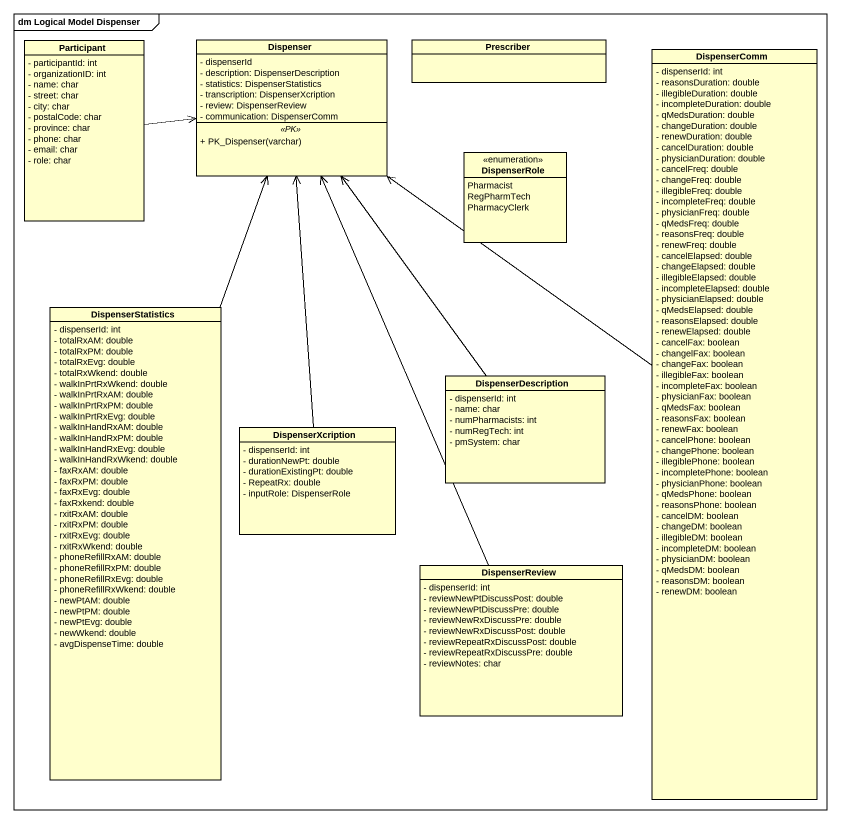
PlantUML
@startuml
mainframe dm Logical Model Dispenser
hide circle
hide empty members
skinparam classAttributeIconSize 0
class "Participant" as Participant_ {
  - participantId: int
  - organizationID: int
  - name: char
  - street: char
  - city: char
  - postalCode: char
  - province: char
  - phone: char
  - email: char
  - role: char
}
class Dispenser {
  - dispenserId
  - description: DispenserDescription
  - statistics: DispenserStatistics
  - transcription: DispenserXcription
  - review: DispenserReview
  - communication: DispenserComm
  .. <<PK>> ..
  + PK_Dispenser(varchar)
}
class Prescriber
class DispenserComm {
  - dispenserId: int
  - reasonsDuration: double
  - illegibleDuration: double
  - incompleteDuration: double
  - qMedsDuration: double
  - changeDuration: double
  - renewDuration: double
  - cancelDuration: double
  - physicianDuration: double
  - cancelFreq: double
  - changeFreq: double
  - illegibleFreq: double
  - incompleteFreq: double
  - physicianFreq: double
  - qMedsFreq: double
  - reasonsFreq: double
  - renewFreq: double
  - cancelElapsed: double
  - changeElapsed: double
  - illegibleElapsed: double
  - incompleteElapsed: double
  - physicianElapsed: double
  - qMedsElapsed: double
  - reasonsElapsed: double
  - renewElapsed: double
  - cancelFax: boolean
  - changelFax: boolean
  - changeFax: boolean
  - illegibleFax: boolean
  - incompleteFax: boolean
  - physicianFax: boolean
  - qMedsFax: boolean
  - reasonsFax: boolean
  - renewFax: boolean
  - cancelPhone: boolean
  - changePhone: boolean
  - illegiblePhone: boolean
  - incompletePhone: boolean
  - physicianPhone: boolean
  - qMedsPhone: boolean
  - reasonsPhone: boolean
  - cancelDM: boolean
  - changeDM: boolean
  - illegibleDM: boolean
  - incompleteDM: boolean
  - physicianDM: boolean
  - qMedsDM: boolean
  - reasonsDM: boolean
  - renewDM: boolean
}
enum DispenserRole {
  Pharmacist
  RegPharmTech
  PharmacyClerk
}
class DispenserStatistics {
  - dispenserId: int
  - totalRxAM: double
  - totalRxPM: double
  - totalRxEvg: double
  - totalRxWkend: double
  - walkInPrtRxWkend: double
  - walkInPrtRxAM: double
  - walkInPrtRxPM: double
  - walkInPrtRxEvg: double
  - walkInHandRxAM: double
  - walkInHandRxPM: double
  - walkInHandRxEvg: double
  - walkInHandRxWkend: double
  - faxRxAM: double
  - faxRxPM: double
  - faxRxEvg: double
  - faxRxkend: double
  - rxitRxAM: double
  - rxitRxPM: double
  - rxitRxEvg: double
  - rxitRxWkend: double
  - phoneRefillRxAM: double
  - phoneRefillRxPM: double
  - phoneRefillRxEvg: double
  - phoneRefillRxWkend: double
  - newPtAM: double
  - newPtPM: double
  - newPtEvg: double
  - newWkend: double
  - avgDispenseTime: double
}
class DispenserDescription {
  - dispenserId: int
  - name: char
  - numPharmacists: int
  - numRegTech: int
  - pmSystem: char
}
class DispenserXcription {
  - dispenserId: int
  - durationNewPt: double
  - durationExistingPt: double
  - RepeatRx: double
  - inputRole: DispenserRole
}
class DispenserReview {
  - dispenserId: int
  - reviewNewPtDiscussPost: double
  - reviewNewPtDiscussPre: double
  - reviewNewRxDiscussPre: double
  - reviewNewRxDiscussPost: double
  - reviewRepeatRxDiscussPost: double
  - reviewRepeatRxDiscussPre: double
  - reviewNotes: char
}
Participant_ -right-> Dispenser
DispenserComm -up-> Dispenser
DispenserStatistics -up-> Dispenser
DispenserDescription -up-> Dispenser
DispenserXcription -up-> Dispenser
DispenserReview -up-> Dispenser
@enduml
